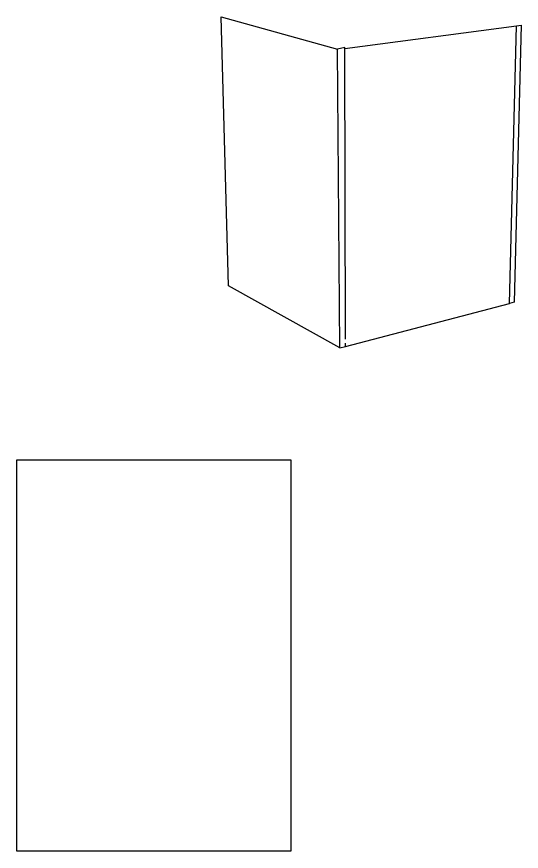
# Model space of a CAD drawing. Header units: millimetres. Extents: x -129 to 1482, y -456 to 477.
# Drawn here: x 29 to 142.4, y 4.1 to 191.7 of the extents above; entities that cross this region are included whole.
import ezdxf

# ---------------------------------------------------------------- set-up
doc = ezdxf.new("R2010")
doc.units = ezdxf.units.MM
doc.header["$LTSCALE"] = 0.05
doc.layers.add('viti', color=1, linetype='Continuous')

msp = doc.modelspace()

# ---------------------------------------------------------------- linework, layer by layer
for p, q in [((28.99, 4.13), (28.99, 92.13)), ((28.99, 92.13), (90.59, 92.13)), ((90.59, 92.13), (90.59, 4.13)), ((90.59, 4.13), (28.99, 4.13))]:
    msp.add_line(p, q)
at = {"layer": 'viti'}
for p, q in [((76.58, 131.18), (74.97, 191.67)), ((74.97, 191.67), (101.07, 184.38)), ((102.74, 184.54), (141.28, 189.65)), ((139.73, 127.21), (141.28, 189.65)), ((142.39, 189.8), (140.82, 127.49)), ((141.28, 189.65), (142.39, 189.8)), ((102.74, 184.74), (101.07, 184.38)), ((101.59, 117.26), (101.07, 184.38)), ((102.85, 119.18), (102.74, 184.74)), ((101.59, 117.26), (76.58, 131.18)), ((102.86, 117.59), (139.73, 127.21)), ((140.82, 127.49), (139.73, 127.21)), ((102.86, 117.59), (102.86, 118.3)), ((101.59, 117.26), (102.86, 117.59))]:
    msp.add_line(p, q, dxfattribs=at)

doc.saveas('drawing.dxf')
